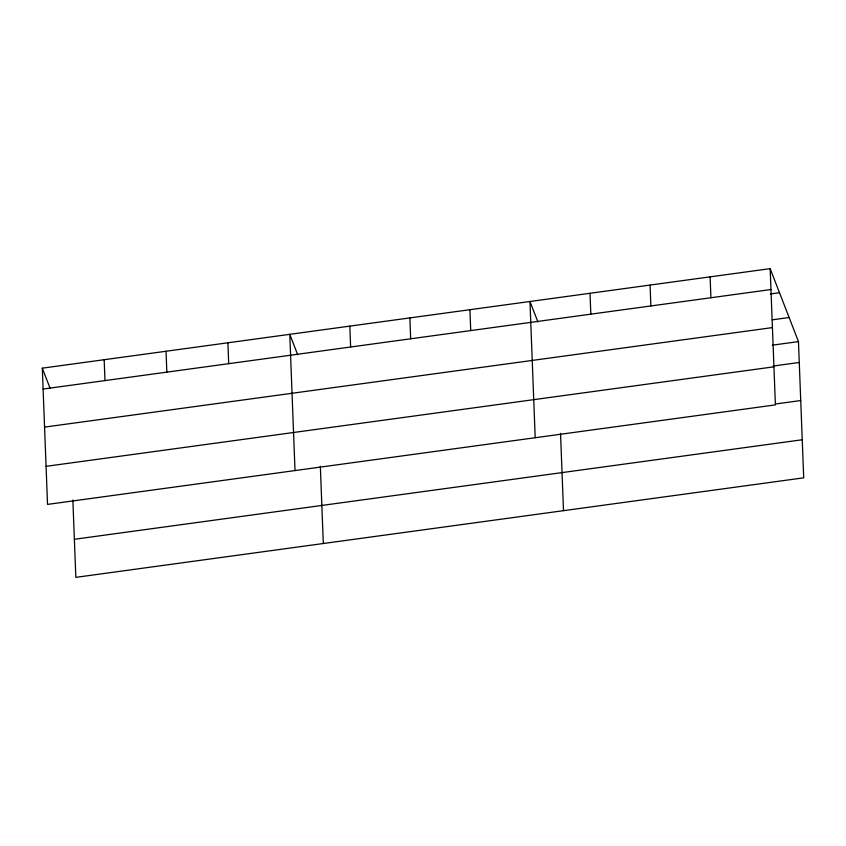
<?xml version="1.0" encoding="UTF-8"?>
<svg xmlns="http://www.w3.org/2000/svg" width="846" height="846" viewBox="0 0 846 846"><rect width="100%" height="100%" fill="white"/><g stroke="black" fill="none" stroke-linecap="round" stroke-linejoin="round"><path stroke-width="1.27" d="M770.167 268.647L775.401 404.885L47.535 504.406L42.3 368.169L770.167 268.647L798.465 341.594L803.7 477.831L75.833 577.353L72.862 500.06M43.104 389.054L770.97 289.533M770.368 293.974L779.504 292.716M772.155 319.841L789.128 317.525M44.563 427.114L772.43 327.592M772.356 345.168L798.465 341.594M773.159 366.043L799.269 362.479M46.075 466.336L773.942 366.815M775.93 403.933L800.728 400.539M74.374 539.283L802.241 439.761M537.908 321.956L529.966 301.493L535.201 437.731M297.707 354.791L289.776 334.329L295.011 470.566M42.3 368.169L50.242 388.631M710.122 276.854L710.915 297.739M650.066 285.07L650.87 305.945M590.022 293.276L590.825 314.162M560.538 433.385L563.499 510.677M469.921 309.699L470.725 330.585M409.876 317.916L410.67 338.791M349.821 326.122L350.625 346.997M320.338 466.231L323.309 543.513M227.902 342.789L228.706 363.674M166.038 351.249L166.842 372.134M104.164 359.709L104.967 380.594"/></g></svg>
